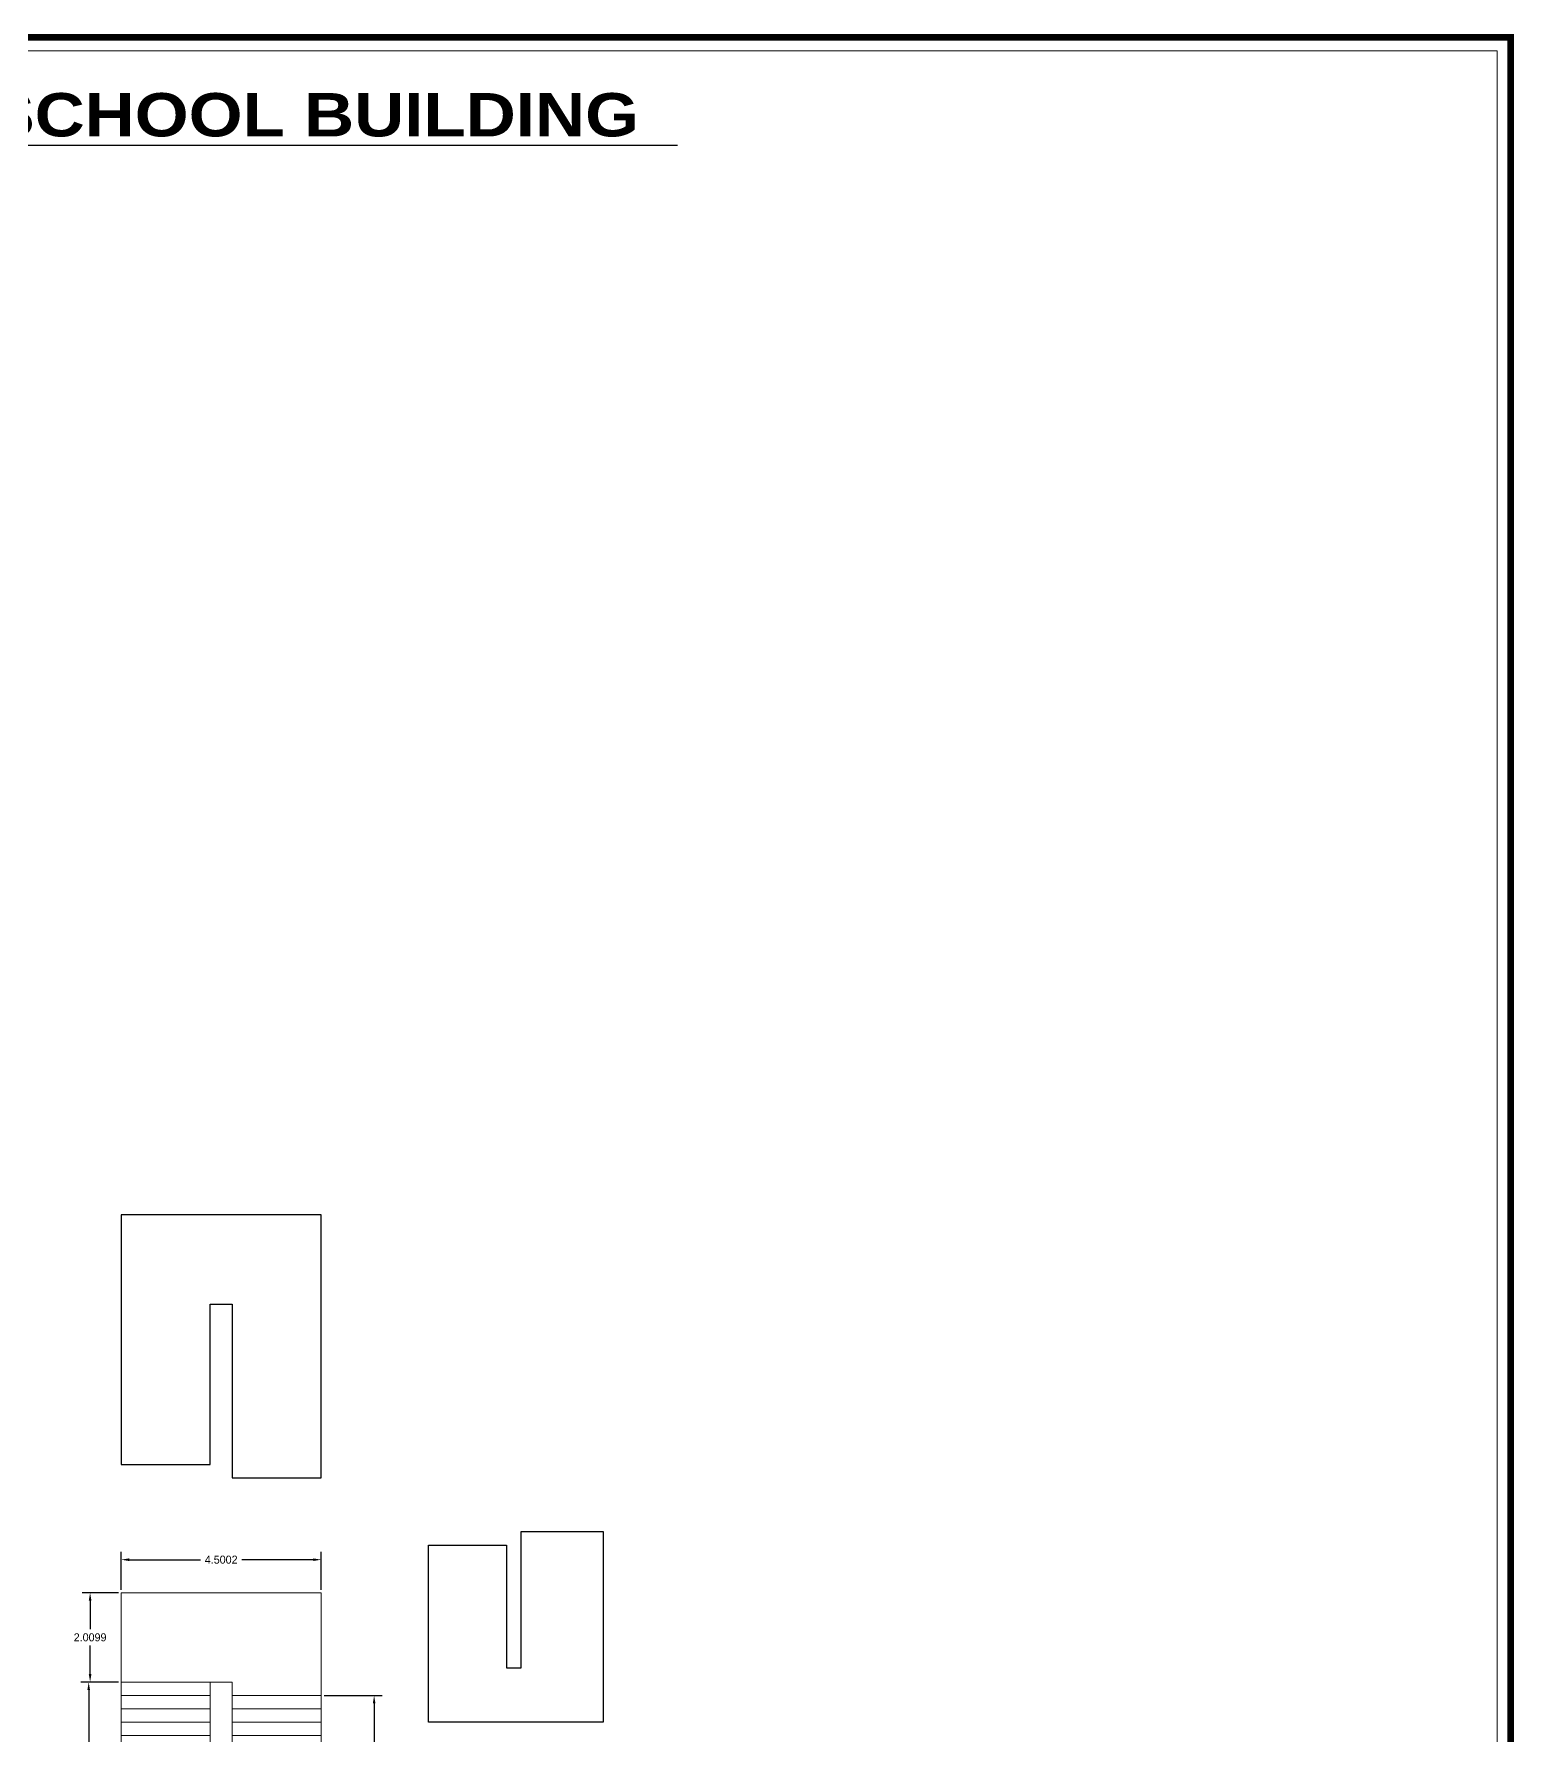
# Model space of a CAD drawing. Header units: metres. Extents: x 6102560 to 6120122, y -6664095 to -6659794.
# Drawn here: x 6102636.45 to 6102669.74, y -6659897.62 to -6659859.34 of the extents above; entities that cross this region are included whole.
import ezdxf

# ---------------------------------------------------------------- set-up
doc = ezdxf.new("R2010")
doc.units = ezdxf.units.M
doc.header["$LTSCALE"] = 500
doc.header["$MEASUREMENT"] = 0
doc.layers.get('0').update_dxf_attribs({"linetype": 'CONTINUOUS'})
doc.layers.get('Defpoints').update_dxf_attribs({"linetype": 'CONTINUOUS'})
doc.layers.add('BLK_1_FLR_1_STAIR_1', color=1, linetype='CONTINUOUS')
doc.layers.add('BLK_1_FLR_2_STAIR_2', color=1, linetype='CONTINUOUS')
for name, color, linetype, lineweight in [('BLK_1_FLR_2_STAIR_2_FLIGHT_1', 7, 'CONTINUOUS', 0), ('BLK_1_FLR_2_STAIR_2_FLIGHT_2', 7, 'CONTINUOUS', 0), ('BLK_1_FLR_2_STAIR_2_LANDING_1', 7, 'CONTINUOUS', 0)]:
    doc.layers.add(name, color=color, linetype=linetype, lineweight=lineweight)
doc.styles.add('56', font='')
doc.styles.get("Standard").update_dxf_attribs({"font": 'GOTHIC.TTF'})
doc.styles.get('56').set_extended_font_data('Arial Black')
doc.dimstyles.new('STANDARD$0', dxfattribs={"dimtxt": 7, "dimasz": 3, "dimexe": 3, "dimexo": 1, "dimgap": 1.5, "dimtad": 1, "dimdec": 1, "dimzin": 1, "dimdsep": 46, "dimlunit": 4, "dimtxsty": 'Standard', "dimblk": 'OBLIQUE', "dimcen": 0.09375, "dimdle": 1, "dimclrd": 8, "dimclre": 8, "dimclrt": 7, "dimadec": 1, "dimazin": 0, "dimtfac": 1, "dimtdec": 1, "dimtix": 1, "dimtmove": 2, "dimatfit": 3, "dimldrblk": 'ARCHTICK', "dimfxl": 0, "dimfrac": 2, "dimtolj": 1, "dimtzin": 0, "dimarcsym": 0})

# ---------------------------------------------------------------- blocks, each defined once
blk = doc.blocks.new('*D219')
at = {"layer": 'BLK_1_FLR_2_STAIR_2_FLIGHT_1', "color": 0, "linetype": 'Continuous', "lineweight": -2}
for p, q in [((6102638.347, -6659896.408), (6102637.499, -6659896.408)), ((6102638.348, -6659900.008), (6102637.499, -6659900.008))]:
    blk.add_line(p, q, dxfattribs=at)
at = {"layer": 'BLK_1_FLR_2_STAIR_2_FLIGHT_1', "color": 0, "lineweight": -2}
for p, q in [((6102637.679, -6659896.588), (6102637.679, -6659898.023)), ((6102637.679, -6659899.828), (6102637.679, -6659898.392))]:
    blk.add_line(p, q, dxfattribs=at)
at = {"layer": 'BLK_1_FLR_2_STAIR_2_FLIGHT_1', "color": 0, "linetype": 'Continuous'}
for points in [[(6102637.649, -6659896.588), (6102637.709, -6659896.588), (6102637.679, -6659896.408)], [(6102637.649, -6659899.828), (6102637.709, -6659899.828), (6102637.679, -6659900.008)]]:
    blk.add_solid(points, dxfattribs=at)
at = {"layer": 'Defpoints', "color": 0, "linetype": 'Continuous'}
for p in [(6102637.679, -6659896.408), (6102638.41, -6659896.408), (6102638.41, -6659900.008)]:
    blk.add_point(p, dxfattribs=at)
at = {"layer": 'BLK_1_FLR_2_STAIR_2_FLIGHT_1', "color": 0, "linetype": 'Continuous', "insert": (6102637.679, -6659898.208), "char_height": 0.18, "attachment_point": 5}
blk.add_mtext('\\A1;3.6000', dxfattribs=at)
blk = doc.blocks.new('*D220')
at = {"layer": 'BLK_1_FLR_2_STAIR_2_LANDING_1', "color": 0, "linetype": 'Continuous', "lineweight": -2}
for p, q in [((6102638.347, -6659894.398), (6102637.531, -6659894.398)), ((6102637.711, -6659894.578), (6102637.711, -6659895.218)), ((6102637.711, -6659896.228), (6102637.711, -6659895.587)), ((6102638.348, -6659896.408), (6102637.531, -6659896.408))]:
    blk.add_line(p, q, dxfattribs=at)
at = {"layer": 'BLK_1_FLR_2_STAIR_2_LANDING_1', "color": 0, "linetype": 'Continuous'}
for points in [[(6102637.681, -6659894.578), (6102637.741, -6659894.578), (6102637.711, -6659894.398)], [(6102637.681, -6659896.228), (6102637.741, -6659896.228), (6102637.711, -6659896.408)]]:
    blk.add_solid(points, dxfattribs=at)
at = {"layer": 'Defpoints', "color": 0, "linetype": 'Continuous'}
for p in [(6102637.711, -6659894.398), (6102638.41, -6659894.398), (6102638.411, -6659896.408)]:
    blk.add_point(p, dxfattribs=at)
at = {"layer": 'BLK_1_FLR_2_STAIR_2_LANDING_1', "color": 0, "linetype": 'Continuous', "insert": (6102637.711, -6659895.403), "char_height": 0.18, "attachment_point": 5}
blk.add_mtext('\\A1;2.0099', dxfattribs=at)
blk = doc.blocks.new('*D221')
at = {"layer": 'BLK_1_FLR_2_STAIR_2_LANDING_1', "color": 0, "linetype": 'Continuous', "lineweight": -2}
for p, q in [((6102638.41, -6659894.335), (6102638.41, -6659893.476)), ((6102642.91, -6659894.335), (6102642.91, -6659893.476))]:
    blk.add_line(p, q, dxfattribs=at)
at = {"layer": 'BLK_1_FLR_2_STAIR_2_LANDING_1', "color": 0, "lineweight": -2}
for p, q in [((6102638.59, -6659893.656), (6102640.196, -6659893.656)), ((6102642.73, -6659893.656), (6102641.124, -6659893.656))]:
    blk.add_line(p, q, dxfattribs=at)
at = {"layer": 'BLK_1_FLR_2_STAIR_2_LANDING_1', "color": 0, "linetype": 'Continuous'}
for points in [[(6102638.59, -6659893.626), (6102638.59, -6659893.686), (6102638.41, -6659893.656)], [(6102642.73, -6659893.626), (6102642.73, -6659893.686), (6102642.91, -6659893.656)]]:
    blk.add_solid(points, dxfattribs=at)
at = {"layer": 'Defpoints', "color": 0, "linetype": 'Continuous'}
for p in [(6102642.91, -6659893.656), (6102638.41, -6659894.398), (6102642.91, -6659894.398)]:
    blk.add_point(p, dxfattribs=at)
at = {"layer": 'BLK_1_FLR_2_STAIR_2_LANDING_1', "color": 0, "linetype": 'Continuous', "insert": (6102640.66, -6659893.656), "char_height": 0.18, "attachment_point": 5}
blk.add_mtext('\\A1;4.5002', dxfattribs=at)
blk = doc.blocks.new('*D222')
at = {"layer": 'BLK_1_FLR_2_STAIR_2_FLIGHT_2', "color": 0, "linetype": 'Continuous', "lineweight": -2}
for p, q in [((6102642.974, -6659896.708), (6102644.281, -6659896.708)), ((6102642.973, -6659900.308), (6102644.281, -6659900.308))]:
    blk.add_line(p, q, dxfattribs=at)
at = {"layer": 'BLK_1_FLR_2_STAIR_2_FLIGHT_2', "color": 0, "lineweight": -2}
for p, q in [((6102644.101, -6659896.888), (6102644.101, -6659898.323)), ((6102644.101, -6659900.128), (6102644.101, -6659898.692))]:
    blk.add_line(p, q, dxfattribs=at)
at = {"layer": 'BLK_1_FLR_2_STAIR_2_FLIGHT_2', "color": 0, "linetype": 'Continuous'}
for points in [[(6102644.071, -6659896.888), (6102644.131, -6659896.888), (6102644.101, -6659896.708)], [(6102644.071, -6659900.128), (6102644.131, -6659900.128), (6102644.101, -6659900.308)]]:
    blk.add_solid(points, dxfattribs=at)
at = {"layer": 'Defpoints', "color": 0, "linetype": 'Continuous'}
for p in [(6102642.911, -6659896.708), (6102644.101, -6659896.708), (6102642.911, -6659900.308)]:
    blk.add_point(p, dxfattribs=at)
at = {"layer": 'BLK_1_FLR_2_STAIR_2_FLIGHT_2', "color": 0, "linetype": 'Continuous', "insert": (6102644.101, -6659898.508), "char_height": 0.18, "attachment_point": 5}
blk.add_mtext('\\A1;3.6000', dxfattribs=at)

msp = doc.modelspace()

# ---------------------------------------------------------------- linework, layer by layer
at = {"lineweight": 35, "ltscale": 10, "const_width": 0.15}
msp.add_lwpolyline([(6102559.69836, -6659859.41635), (6102669.66827, -6659859.41635), (6102669.66827, -6659941.00679), (6102559.69836, -6659941.00679)], close=True, dxfattribs=at)
at = {"lineweight": 0, "ltscale": 10}
msp.add_lwpolyline([(6102559.99836, -6659859.71635), (6102669.36827, -6659859.71635), (6102669.36827, -6659940.70679), (6102559.99836, -6659940.70679)], close=True, dxfattribs=at)
at = {"layer": 'BLK_1_FLR_1_STAIR_1', "linetype": 'Continuous'}
msp.add_lwpolyline([(6102645.32601, -6659893.32543), (6102647.07601, -6659893.32543), (6102647.07601, -6659896.08543), (6102647.40712, -6659896.08543), (6102647.40712, -6659893.01876), (6102649.25601, -6659893.01862), (6102649.25601, -6659897.31224), (6102645.32601, -6659897.31166)], close=True, dxfattribs=at)
at = {"layer": 'BLK_1_FLR_2_STAIR_2', "linetype": 'Continuous'}
msp.add_lwpolyline([(6102638.40978, -6659891.51201), (6102640.41016, -6659891.51205), (6102640.41025, -6659887.91205), (6102640.91014, -6659887.91205), (6102640.91013, -6659891.81206), (6102642.91075, -6659891.8121), (6102642.91016, -6659885.90205), (6102638.40978, -6659885.90206)], close=True, dxfattribs=at)
at = {"layer": 'BLK_1_FLR_2_STAIR_2_FLIGHT_1', "linetype": 'Continuous'}
for p, q in [((6102640.41088, -6659896.40786), (6102638.4105, -6659896.40782)), ((6102640.41088, -6659896.70786), (6102638.41049, -6659896.70782)), ((6102640.41087, -6659897.00786), (6102638.41049, -6659897.00782)), ((6102640.41086, -6659897.30786), (6102638.41048, -6659897.30782)), ((6102640.41085, -6659897.60786), (6102638.41047, -6659897.60782))]:
    msp.add_line(p, q, dxfattribs=at)
msp.add_lwpolyline([(6102638.40978, -6659900.00782), (6102640.41026, -6659900.00782), (6102640.41026, -6659896.40786), (6102638.40978, -6659896.40786)], close=True, dxfattribs=at)
at = {"layer": 'BLK_1_FLR_2_STAIR_2_FLIGHT_2', "linetype": 'Continuous'}
for p, q in [((6102640.91077, -6659896.70787), (6102642.91139, -6659896.70791)), ((6102640.91077, -6659897.00787), (6102642.91139, -6659897.00791)), ((6102640.91077, -6659897.30787), (6102642.91139, -6659897.30791)), ((6102640.91077, -6659897.60787), (6102642.91139, -6659897.60791))]:
    msp.add_line(p, q, dxfattribs=at)
msp.add_lwpolyline([(6102640.91013, -6659900.30787), (6102642.91077, -6659900.30787), (6102642.91077, -6659896.70791), (6102640.91013, -6659896.70791)], close=True, dxfattribs=at)
at = {"layer": 'BLK_1_FLR_2_STAIR_2_LANDING_1', "linetype": 'Continuous'}
msp.add_lwpolyline([(6102638.40978, -6659896.40786), (6102638.40997, -6659894.39787), (6102642.91016, -6659894.39786), (6102642.91077, -6659896.70791), (6102640.91015, -6659896.70787), (6102640.91014, -6659896.40786)], close=True, dxfattribs=at)

# ---------------------------------------------------------------- texts
at = {"style": '56'}
msp.add_text('%%UPLAN SHOWING THE PROPOSED CONSTRUCTION OF A GROUND FLOOR AND FIRST FLOOR OF A SCHOOL BUILDING  ', height=0.975, dxfattribs=at).set_placement((6102560.68438, -6659861.64446))

# ---------------------------------------------------------------- dimensions: what is measured, and where the dimension line sits
at = {"layer": 'BLK_1_FLR_2_STAIR_2_FLIGHT_1', "color": 1, "linetype": 'Continuous'}
dim = msp.add_linear_dim(base=(6102637.67898, -6659896.40786), p1=(6102638.41041, -6659900.00782), p2=(6102638.40978, -6659896.40786), angle=90, dimstyle='STANDARD$0', override={"dimtxt": 0.18, "dimasz": 0.18, "dimexe": 0.18, "dimexo": 0.0625, "dimgap": 0.09, "dimtad": 0, "dimtih": 1, "dimtoh": 1, "dimdec": 4, "dimzin": 0, "dimlunit": 2, "dimpost": '', "dimcen": 0.09, "dimdle": 0, "dimclrd": 0, "dimclre": 0, "dimclrt": 0, "dimadec": 0, "dimtdec": 4, "dimtix": 0, "dimtofl": 0, "dimtmove": 1, "dimfxl": 5, "dimfrac": 0}, dxfattribs=at)
dim.commit()
dim.dimension.update_dxf_attribs({"geometry": '*D219', "text_midpoint": (6102637.67898, -6659898.20784)})
at = {"layer": 'BLK_1_FLR_2_STAIR_2_FLIGHT_2', "color": 1, "linetype": 'Continuous'}
dim = msp.add_linear_dim(base=(6102644.10058, -6659896.70791), p1=(6102642.91077, -6659900.30787), p2=(6102642.91139, -6659896.70791), angle=90, dimstyle='STANDARD$0', override={"dimtxt": 0.18, "dimasz": 0.18, "dimexe": 0.18, "dimexo": 0.0625, "dimgap": 0.09, "dimtad": 0, "dimtih": 1, "dimtoh": 1, "dimdec": 4, "dimzin": 0, "dimlunit": 2, "dimpost": '', "dimcen": 0.09, "dimdle": 0, "dimclrd": 0, "dimclre": 0, "dimclrt": 0, "dimadec": 0, "dimtdec": 4, "dimtix": 0, "dimtofl": 0, "dimtmove": 1, "dimfxl": 5, "dimfrac": 0}, dxfattribs=at)
dim.commit()
dim.dimension.update_dxf_attribs({"geometry": '*D222', "text_midpoint": (6102644.10058, -6659898.50789)})
at = {"layer": 'BLK_1_FLR_2_STAIR_2_LANDING_1', "color": 1, "linetype": 'Continuous'}
dim = msp.add_linear_dim(base=(6102642.91016, -6659893.65612), p1=(6102638.40997, -6659894.39787), p2=(6102642.91016, -6659894.39786), dimstyle='STANDARD$0', override={"dimtxt": 0.18, "dimasz": 0.18, "dimexe": 0.18, "dimexo": 0.0625, "dimgap": 0.09, "dimtad": 0, "dimtih": 1, "dimtoh": 1, "dimdec": 4, "dimzin": 0, "dimlunit": 2, "dimpost": '', "dimcen": 0.09, "dimdle": 0, "dimclrd": 0, "dimclre": 0, "dimclrt": 0, "dimadec": 0, "dimtdec": 4, "dimtix": 0, "dimtofl": 0, "dimtmove": 1, "dimfxl": 5, "dimfrac": 0}, dxfattribs=at)
dim.commit()
dim.dimension.update_dxf_attribs({"geometry": '*D221', "text_midpoint": (6102640.66006, -6659893.65612)})
at = {"layer": 'BLK_1_FLR_2_STAIR_2_LANDING_1', "color": 2, "linetype": 'Continuous'}
dim = msp.add_linear_dim(base=(6102637.710795, -6659894.397873), p1=(6102638.410503, -6659896.407819), p2=(6102638.409965, -6659894.397873), angle=90, dimstyle='STANDARD$0', override={"dimtxt": 0.18, "dimasz": 0.18, "dimexe": 0.18, "dimexo": 0.0625, "dimgap": 0.09, "dimtad": 0, "dimtih": 1, "dimtoh": 1, "dimdec": 4, "dimzin": 0, "dimlunit": 2, "dimpost": '', "dimcen": 0.09, "dimdle": 0, "dimclrd": 0, "dimclre": 0, "dimclrt": 0, "dimadec": 0, "dimtdec": 4, "dimtix": 0, "dimtofl": 0, "dimtmove": 0, "dimfrac": 0}, dxfattribs=at)
dim.commit()
dim.dimension.update_dxf_attribs({"geometry": '*D220', "text_midpoint": (6102637.710795, -6659895.402846)})

doc.saveas('drawing.dxf')
